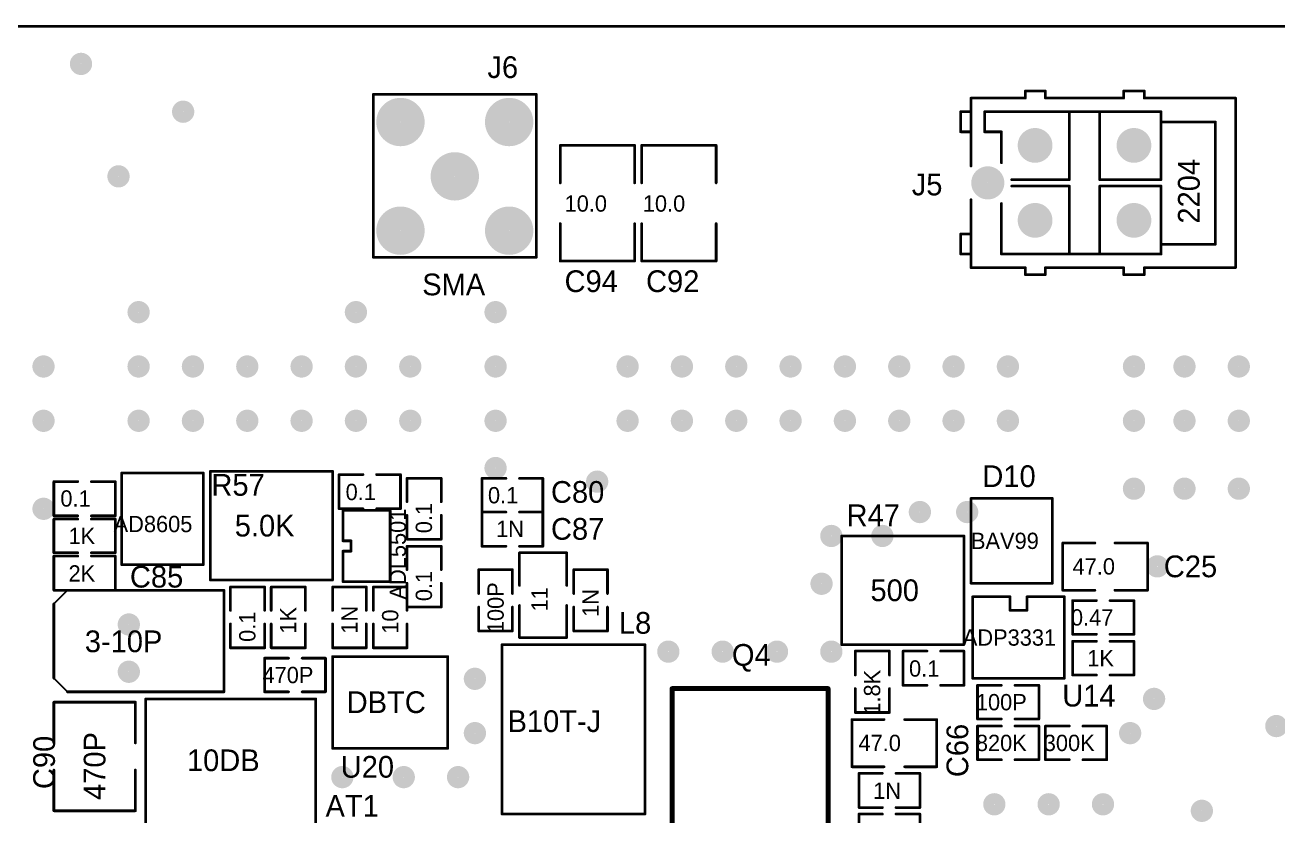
# Model space of a CAD drawing. Extents: x 3.3 to 12.8, y -4.6 to 5.5.
# Drawn here: x 7.403 to 9.709, y -1.164 to 0.292 of the extents above; entities that cross this region are included whole.
import ezdxf

# ---------------------------------------------------------------- set-up
doc = ezdxf.new("R2010")
doc.units = 0
doc.header["$MEASUREMENT"] = 0
for name, color, linetype in [('1', 5, 'CONTINUOUS'), ('2', 1, 'CONTINUOUS'), ('5', 7, 'CONTINUOUS')]:
    doc.layers.add(name, color=color, linetype=linetype)

msp = doc.modelspace()

# ---------------------------------------------------------------- linework, layer by layer
at = {"layer": '1', "const_width": 0.003}
for points in [[(8.344, 0.1633), (8.044, 0.1633, -1), (8.044, 0.1653), (8.344, 0.1653, -1), (8.344, 0.1633)], [(8.043, -0.1357), (8.043, 0.1643, -1), (8.045, 0.1643), (8.045, -0.1357, -1), (8.043, -0.1357)], [(8.343, -0.1357), (8.343, 0.1643, -1), (8.345, 0.1643), (8.345, -0.1357, -1), (8.343, -0.1357)], [(9.244, 0.1713), (9.281, 0.1713, -1), (9.281, 0.1693), (9.244, 0.1693, -1), (9.244, 0.1713)], [(9.243, 0.1573), (9.243, 0.1703, -1), (9.245, 0.1703), (9.245, 0.1573, -1), (9.243, 0.1573)], [(9.28, 0.1573), (9.28, 0.1703, -1), (9.282, 0.1703), (9.282, 0.1573, -1), (9.28, 0.1573)], [(9.424, 0.1573), (9.424, 0.1703, -1), (9.426, 0.1703), (9.426, 0.1573, -1), (9.424, 0.1573)], [(9.463, 0.1693), (9.425, 0.1693, -1), (9.425, 0.1713), (9.463, 0.1713, -1), (9.463, 0.1693)], [(9.462, 0.1573), (9.462, 0.1703, -1), (9.464, 0.1703), (9.464, 0.1573, -1), (9.462, 0.1573)], [(9.145, 0.1573), (9.145, 0.0323, -1), (9.143, 0.0323), (9.143, 0.1573, -1), (9.145, 0.1573)], [(9.244, 0.1563), (9.144, 0.1563, -1), (9.144, 0.1583), (9.244, 0.1583, -1), (9.244, 0.1563)], [(9.281, 0.1583), (9.425, 0.1583, -1), (9.425, 0.1563), (9.281, 0.1563, -1), (9.281, 0.1583)], [(9.463, 0.1583), (9.631, 0.1583, -1), (9.631, 0.1563), (9.463, 0.1563, -1), (9.463, 0.1583)], [(9.63, -0.1547), (9.63, 0.1573, -1), (9.632, 0.1573), (9.632, -0.1547, -1), (9.63, -0.1547)], [(9.124, 0.0953), (9.124, 0.1323, -1), (9.126, 0.1323), (9.126, 0.0953, -1), (9.124, 0.0953)], [(9.144, 0.1313), (9.125, 0.1313, -1), (9.125, 0.1333), (9.144, 0.1333, -1), (9.144, 0.1313)], [(9.169, 0.1333), (9.494, 0.1333, -1), (9.494, 0.1313), (9.169, 0.1313, -1), (9.169, 0.1333)], [(9.17, 0.1323), (9.17, 0.0953, -1), (9.168, 0.0953), (9.168, 0.1323, -1), (9.17, 0.1323)], [(9.324, 0.0073), (9.324, 0.1323, -1), (9.326, 0.1323), (9.326, 0.0073, -1), (9.324, 0.0073)], [(9.38, 0.0073), (9.38, 0.1323, -1), (9.382, 0.1323), (9.382, 0.0073, -1), (9.38, 0.0073)], [(9.495, 0.1323), (9.495, 0.1133, -1), (9.493, 0.1133), (9.493, 0.1323, -1), (9.495, 0.1323)], [(9.495, 0.1323), (9.495, 0.0073, -1), (9.493, 0.0073), (9.493, 0.1323, -1), (9.495, 0.1323)], [(9.594, 0.1123), (9.494, 0.1123, -1), (9.494, 0.1143), (9.594, 0.1143, -1), (9.594, 0.1123)], [(9.595, 0.1133), (9.595, -0.1117, -1), (9.593, -0.1117), (9.593, 0.1133, -1), (9.595, 0.1133)], [(9.125, 0.0963), (9.144, 0.0963, -1), (9.144, 0.0943), (9.125, 0.0943, -1), (9.125, 0.0963)], [(9.169, 0.0963), (9.2, 0.0963, -1), (9.2, 0.0943), (9.169, 0.0943, -1), (9.169, 0.0963)], [(9.201, 0.0953), (9.201, 0.0383, -1), (9.199, 0.0383), (9.199, 0.0953, -1), (9.201, 0.0953)], [(8.387, 0.0013), (8.387, 0.0703, -1), (8.389, 0.0703), (8.389, 0.0013, -1), (8.387, 0.0013)], [(8.525, 0.0693), (8.388, 0.0693, -1), (8.388, 0.0713), (8.525, 0.0713, -1), (8.525, 0.0693)], [(8.524, 0.0013), (8.524, 0.0703, -1), (8.526, 0.0703), (8.526, 0.0013, -1), (8.524, 0.0013)], [(8.537, 0.0013), (8.537, 0.0703, -1), (8.539, 0.0703), (8.539, 0.0013, -1), (8.537, 0.0013)], [(8.675, 0.0693), (8.538, 0.0693, -1), (8.538, 0.0713), (8.675, 0.0713, -1), (8.675, 0.0693)], [(8.674, 0.0013), (8.674, 0.0703, -1), (8.676, 0.0703), (8.676, 0.0013, -1), (8.674, 0.0013)], [(9.325, 0.0063), (9.219, 0.0063, -1), (9.219, 0.0083), (9.325, 0.0083, -1), (9.325, 0.0063)], [(9.494, 0.0063), (9.381, 0.0063, -1), (9.381, 0.0083), (9.494, 0.0083, -1), (9.494, 0.0063)], [(9.325, -0.0057), (9.219, -0.0057, -1), (9.219, -0.0037), (9.325, -0.0037, -1), (9.325, -0.0057)], [(9.326, -0.0047), (9.326, -0.1297, -1), (9.324, -0.1297), (9.324, -0.0047, -1), (9.326, -0.0047)], [(9.382, -0.0047), (9.382, -0.1297, -1), (9.38, -0.1297), (9.38, -0.0047, -1), (9.382, -0.0047)], [(9.494, -0.0057), (9.381, -0.0057, -1), (9.381, -0.0037), (9.494, -0.0037, -1), (9.494, -0.0057)], [(9.495, -0.0047), (9.495, -0.1297, -1), (9.493, -0.1297), (9.493, -0.0047, -1), (9.495, -0.0047)], [(9.143, -0.1547), (9.143, -0.0297, -1), (9.145, -0.0297), (9.145, -0.1547, -1), (9.143, -0.1547)], [(9.201, -0.0367), (9.201, -0.1297, -1), (9.199, -0.1297), (9.199, -0.0367, -1), (9.201, -0.0367)], [(8.389, -0.0737), (8.389, -0.1427, -1), (8.387, -0.1427), (8.387, -0.0737, -1), (8.389, -0.0737)], [(8.526, -0.0737), (8.526, -0.1427, -1), (8.524, -0.1427), (8.524, -0.0737, -1), (8.526, -0.0737)], [(8.539, -0.0737), (8.539, -0.1427, -1), (8.537, -0.1427), (8.537, -0.0737, -1), (8.539, -0.0737)], [(8.676, -0.0737), (8.676, -0.1427, -1), (8.674, -0.1427), (8.674, -0.0737, -1), (8.676, -0.0737)], [(9.125, -0.0917), (9.144, -0.0917, -1), (9.144, -0.0937), (9.125, -0.0937, -1), (9.125, -0.0917)], [(9.124, -0.1297), (9.124, -0.0927, -1), (9.126, -0.0927), (9.126, -0.1297, -1), (9.124, -0.1297)], [(9.493, -0.1297), (9.493, -0.1117, -1), (9.495, -0.1117), (9.495, -0.1297, -1), (9.493, -0.1297)], [(9.594, -0.1127), (9.494, -0.1127, -1), (9.494, -0.1107), (9.594, -0.1107, -1), (9.594, -0.1127)], [(8.344, -0.1367), (8.044, -0.1367, -1), (8.044, -0.1347), (8.344, -0.1347, -1), (8.344, -0.1367)], [(9.125, -0.1287), (9.144, -0.1287, -1), (9.144, -0.1307), (9.125, -0.1307, -1), (9.125, -0.1287)], [(9.494, -0.1307), (9.2, -0.1307, -1), (9.2, -0.1287), (9.494, -0.1287, -1), (9.494, -0.1307)], [(8.525, -0.1437), (8.388, -0.1437, -1), (8.388, -0.1417), (8.525, -0.1417, -1), (8.525, -0.1437)], [(8.675, -0.1437), (8.538, -0.1437, -1), (8.538, -0.1417), (8.675, -0.1417, -1), (8.675, -0.1437)], [(9.244, -0.1557), (9.144, -0.1557, -1), (9.144, -0.1537), (9.244, -0.1537, -1), (9.244, -0.1557)], [(9.243, -0.1677), (9.243, -0.1547, -1), (9.245, -0.1547), (9.245, -0.1677, -1), (9.243, -0.1677)], [(9.28, -0.1677), (9.28, -0.1547, -1), (9.282, -0.1547), (9.282, -0.1677, -1), (9.28, -0.1677)], [(9.425, -0.1557), (9.281, -0.1557, -1), (9.281, -0.1537), (9.425, -0.1537, -1), (9.425, -0.1557)], [(9.424, -0.1677), (9.424, -0.1547, -1), (9.426, -0.1547), (9.426, -0.1677, -1), (9.424, -0.1677)], [(9.463, -0.1537), (9.631, -0.1537, -1), (9.631, -0.1557), (9.463, -0.1557, -1), (9.463, -0.1537)], [(9.464, -0.1547), (9.464, -0.1677, -1), (9.462, -0.1677), (9.462, -0.1547, -1), (9.464, -0.1547)], [(9.281, -0.1687), (9.244, -0.1687, -1), (9.244, -0.1667), (9.281, -0.1667, -1), (9.281, -0.1687)], [(9.463, -0.1687), (9.425, -0.1687, -1), (9.425, -0.1667), (9.463, -0.1667, -1), (9.463, -0.1687)], [(7.58, -0.7017), (7.58, -0.5327, -1), (7.582, -0.5327), (7.582, -0.7017, -1), (7.58, -0.7017)], [(7.731, -0.5337), (7.581, -0.5337, -1), (7.581, -0.5317), (7.731, -0.5317, -1), (7.731, -0.5337)], [(7.73, -0.7017), (7.73, -0.5327, -1), (7.732, -0.5327), (7.732, -0.7017, -1), (7.73, -0.7017)], [(7.745, -0.5297), (7.745, -0.7297, -1), (7.743, -0.7297), (7.743, -0.5297, -1), (7.745, -0.5297)], [(7.744, -0.5287), (7.969, -0.5287, -1), (7.969, -0.5307), (7.744, -0.5307, -1), (7.744, -0.5287)], [(7.97, -0.5297), (7.97, -0.7297, -1), (7.968, -0.7297), (7.968, -0.5297, -1), (7.97, -0.5297)], [(7.455, -0.6117), (7.455, -0.5487, -1), (7.457, -0.5487), (7.457, -0.6117, -1), (7.455, -0.6117)], [(7.456, -0.5477), (7.5, -0.5477, -1), (7.5, -0.5497), (7.456, -0.5497, -1), (7.456, -0.5477)], [(7.525, -0.5477), (7.569, -0.5477, -1), (7.569, -0.5497), (7.525, -0.5497, -1), (7.525, -0.5477)], [(7.57, -0.5487), (7.57, -0.6117, -1), (7.568, -0.6117), (7.568, -0.5487, -1), (7.57, -0.5487)], [(8.025, -0.5367), (7.981, -0.5367, -1), (7.981, -0.5347), (8.025, -0.5347, -1), (8.025, -0.5367)], [(7.98, -0.5987), (7.98, -0.5357, -1), (7.982, -0.5357), (7.982, -0.5987, -1), (7.98, -0.5987)], [(8.094, -0.5367), (8.05, -0.5367, -1), (8.05, -0.5347), (8.094, -0.5347, -1), (8.094, -0.5367)], [(8.095, -0.5357), (8.095, -0.5987, -1), (8.093, -0.5987), (8.093, -0.5357, -1), (8.095, -0.5357)], [(8.106, -0.5417), (8.169, -0.5417, -1), (8.169, -0.5437), (8.106, -0.5437, -1), (8.106, -0.5417)], [(8.107, -0.5427), (8.107, -0.5857, -1), (8.105, -0.5857), (8.105, -0.5427, -1), (8.107, -0.5427)], [(8.17, -0.5427), (8.17, -0.5857, -1), (8.168, -0.5857), (8.168, -0.5427, -1), (8.17, -0.5427)], [(8.243, -0.6047), (8.243, -0.5427, -1), (8.245, -0.5427), (8.245, -0.6047, -1), (8.243, -0.6047)], [(8.244, -0.5417), (8.288, -0.5417, -1), (8.288, -0.5437), (8.244, -0.5437, -1), (8.244, -0.5417)], [(8.313, -0.5417), (8.356, -0.5417, -1), (8.356, -0.5437), (8.313, -0.5437, -1), (8.313, -0.5417)], [(8.357, -0.5427), (8.357, -0.6047, -1), (8.355, -0.6047), (8.355, -0.5427, -1), (8.357, -0.5427)], [(8.025, -0.5997), (7.981, -0.5997, -1), (7.981, -0.5977), (8.025, -0.5977, -1), (8.025, -0.5997)], [(7.989, -0.6017), (7.989, -0.6577, -1), (7.987, -0.6577), (7.987, -0.6017, -1), (7.989, -0.6017)], [(8.075, -0.6027), (7.988, -0.6027, -1), (7.988, -0.6007), (8.075, -0.6007, -1), (8.075, -0.6027)], [(8.094, -0.5997), (8.05, -0.5997, -1), (8.05, -0.5977), (8.094, -0.5977, -1), (8.094, -0.5997)], [(8.076, -0.6017), (8.076, -0.7327, -1), (8.074, -0.7327), (8.074, -0.6017, -1), (8.076, -0.6017)], [(9.294, -0.5807), (9.144, -0.5807, -1), (9.144, -0.5787), (9.294, -0.5787, -1), (9.294, -0.5807)], [(9.143, -0.7357), (9.143, -0.5797, -1), (9.145, -0.5797), (9.145, -0.7357, -1), (9.143, -0.7357)], [(9.293, -0.7357), (9.293, -0.5797, -1), (9.295, -0.5797), (9.295, -0.7357, -1), (9.293, -0.7357)], [(7.456, -0.6107), (7.5, -0.6107, -1), (7.5, -0.6127), (7.456, -0.6127, -1), (7.456, -0.6107)], [(7.5, -0.6187), (7.456, -0.6187, -1), (7.456, -0.6167), (7.5, -0.6167, -1), (7.5, -0.6187)], [(7.455, -0.6797), (7.455, -0.6177, -1), (7.457, -0.6177), (7.457, -0.6797, -1), (7.455, -0.6797)], [(7.525, -0.6107), (7.569, -0.6107, -1), (7.569, -0.6127), (7.525, -0.6127, -1), (7.525, -0.6107)], [(7.569, -0.6187), (7.525, -0.6187, -1), (7.525, -0.6167), (7.569, -0.6167, -1), (7.569, -0.6187)], [(7.57, -0.6177), (7.57, -0.6797, -1), (7.568, -0.6797), (7.568, -0.6177, -1), (7.57, -0.6177)], [(8.107, -0.6107), (8.107, -0.6547, -1), (8.105, -0.6547), (8.105, -0.6107, -1), (8.107, -0.6107)], [(8.17, -0.6107), (8.17, -0.6547, -1), (8.168, -0.6547), (8.168, -0.6107, -1), (8.17, -0.6107)], [(8.243, -0.6677), (8.243, -0.6047, -1), (8.245, -0.6047), (8.245, -0.6677, -1), (8.243, -0.6677)], [(8.244, -0.6037), (8.288, -0.6037, -1), (8.288, -0.6057), (8.244, -0.6057, -1), (8.244, -0.6037)], [(8.244, -0.6037), (8.288, -0.6037, -1), (8.288, -0.6057), (8.244, -0.6057, -1), (8.244, -0.6037)], [(8.313, -0.6037), (8.356, -0.6037, -1), (8.356, -0.6057), (8.313, -0.6057, -1), (8.313, -0.6037)], [(8.313, -0.6037), (8.356, -0.6037, -1), (8.356, -0.6057), (8.313, -0.6057, -1), (8.313, -0.6037)], [(8.357, -0.6047), (8.357, -0.6677, -1), (8.355, -0.6677), (8.355, -0.6047, -1), (8.357, -0.6047)], [(7.988, -0.6567), (8.003, -0.6567, -1), (8.003, -0.6587), (7.988, -0.6587, -1), (7.988, -0.6567)], [(8.002, -0.6767), (8.002, -0.6577, -1), (8.004, -0.6577), (8.004, -0.6767, -1), (8.002, -0.6767)], [(8.169, -0.6557), (8.106, -0.6557, -1), (8.106, -0.6537), (8.169, -0.6537, -1), (8.169, -0.6557)], [(8.106, -0.6667), (8.169, -0.6667, -1), (8.169, -0.6687), (8.106, -0.6687, -1), (8.106, -0.6667)], [(8.107, -0.6677), (8.107, -0.7107, -1), (8.105, -0.7107), (8.105, -0.6677, -1), (8.107, -0.6677)], [(8.17, -0.6677), (8.17, -0.7107, -1), (8.168, -0.7107), (8.168, -0.6677, -1), (8.17, -0.6677)], [(8.244, -0.6667), (8.288, -0.6667, -1), (8.288, -0.6687), (8.244, -0.6687, -1), (8.244, -0.6667)], [(8.313, -0.6667), (8.356, -0.6667, -1), (8.356, -0.6687), (8.313, -0.6687, -1), (8.313, -0.6667)], [(8.907, -0.6487), (8.907, -0.8487, -1), (8.905, -0.8487), (8.905, -0.6487, -1), (8.907, -0.6487)], [(8.906, -0.6477), (9.131, -0.6477, -1), (9.131, -0.6497), (8.906, -0.6497, -1), (8.906, -0.6477)], [(9.132, -0.6487), (9.132, -0.8487, -1), (9.13, -0.8487), (9.13, -0.6487, -1), (9.132, -0.6487)], [(9.372, -0.6627), (9.313, -0.6627, -1), (9.313, -0.6607), (9.372, -0.6607, -1), (9.372, -0.6627)], [(9.314, -0.6617), (9.314, -0.7487, -1), (9.312, -0.7487), (9.312, -0.6617, -1), (9.314, -0.6617)], [(9.409, -0.6607), (9.469, -0.6607, -1), (9.469, -0.6627), (9.409, -0.6627, -1), (9.409, -0.6607)], [(9.468, -0.7487), (9.468, -0.6617, -1), (9.47, -0.6617), (9.47, -0.7487, -1), (9.468, -0.7487)], [(7.5, -0.6807), (7.456, -0.6807, -1), (7.456, -0.6787), (7.5, -0.6787, -1), (7.5, -0.6807)], [(7.5, -0.6867), (7.456, -0.6867, -1), (7.456, -0.6847), (7.5, -0.6847, -1), (7.5, -0.6867)], [(7.455, -0.7487), (7.455, -0.6857, -1), (7.457, -0.6857), (7.457, -0.7487, -1), (7.455, -0.7487)], [(7.569, -0.6807), (7.525, -0.6807, -1), (7.525, -0.6787), (7.569, -0.6787, -1), (7.569, -0.6807)], [(7.569, -0.6867), (7.525, -0.6867, -1), (7.525, -0.6847), (7.569, -0.6847, -1), (7.569, -0.6867)], [(7.57, -0.6857), (7.57, -0.7487, -1), (7.568, -0.7487), (7.568, -0.6857, -1), (7.57, -0.6857)], [(7.988, -0.6757), (8.003, -0.6757, -1), (8.003, -0.6777), (7.988, -0.6777, -1), (7.988, -0.6757)], [(7.987, -0.7327), (7.987, -0.6767, -1), (7.989, -0.6767), (7.989, -0.7327, -1), (7.987, -0.7327)], [(8.312, -0.7397), (8.312, -0.6797, -1), (8.314, -0.6797), (8.314, -0.7397, -1), (8.312, -0.7397)], [(8.4, -0.6807), (8.313, -0.6807, -1), (8.313, -0.6787), (8.4, -0.6787, -1), (8.4, -0.6807)], [(8.399, -0.7397), (8.399, -0.6797, -1), (8.401, -0.6797), (8.401, -0.7397, -1), (8.399, -0.7397)], [(7.731, -0.7027), (7.581, -0.7027, -1), (7.581, -0.7007), (7.731, -0.7007, -1), (7.731, -0.7027)], [(8.238, -0.7097), (8.3, -0.7097, -1), (8.3, -0.7117), (8.238, -0.7117, -1), (8.238, -0.7097)], [(8.239, -0.7107), (8.239, -0.7547, -1), (8.237, -0.7547), (8.237, -0.7107, -1), (8.239, -0.7107)], [(8.301, -0.7107), (8.301, -0.7547, -1), (8.299, -0.7547), (8.299, -0.7107, -1), (8.301, -0.7107)], [(8.413, -0.7097), (8.475, -0.7097, -1), (8.475, -0.7117), (8.413, -0.7117, -1), (8.413, -0.7097)], [(8.414, -0.7107), (8.414, -0.7547, -1), (8.412, -0.7547), (8.412, -0.7107, -1), (8.414, -0.7107)], [(8.476, -0.7107), (8.476, -0.7547, -1), (8.474, -0.7547), (8.474, -0.7107, -1), (8.476, -0.7107)], [(7.744, -0.7287), (7.969, -0.7287, -1), (7.969, -0.7307), (7.744, -0.7307, -1), (7.744, -0.7287)], [(8.075, -0.7337), (7.988, -0.7337, -1), (7.988, -0.7317), (8.075, -0.7317, -1), (8.075, -0.7337)], [(8.107, -0.7357), (8.107, -0.7797, -1), (8.105, -0.7797), (8.105, -0.7357, -1), (8.107, -0.7357)], [(8.17, -0.7357), (8.17, -0.7797, -1), (8.168, -0.7797), (8.168, -0.7357, -1), (8.17, -0.7357)], [(9.294, -0.7367), (9.144, -0.7367, -1), (9.144, -0.7347), (9.294, -0.7347, -1), (9.294, -0.7367)], [(7.5, -0.7497), (7.456, -0.7497, -1), (7.456, -0.7477), (7.5, -0.7477, -1), (7.5, -0.7497)], [(7.481, -0.7487), (7.456, -0.7737, -1), (7.456, -0.7737), (7.481, -0.7487, -1), (7.481, -0.7487)], [(7.769, -0.7497), (7.481, -0.7497, -1), (7.481, -0.7477), (7.769, -0.7477, -1), (7.769, -0.7497)], [(7.569, -0.7497), (7.525, -0.7497, -1), (7.525, -0.7477), (7.569, -0.7477, -1), (7.569, -0.7497)], [(7.77, -0.7487), (7.77, -0.9357, -1), (7.768, -0.9357), (7.768, -0.7487, -1), (7.77, -0.7487)], [(7.781, -0.7417), (7.844, -0.7417, -1), (7.844, -0.7437), (7.781, -0.7437, -1), (7.781, -0.7417)], [(7.782, -0.7427), (7.782, -0.7857, -1), (7.78, -0.7857), (7.78, -0.7427, -1), (7.782, -0.7427)], [(7.845, -0.7427), (7.845, -0.7857, -1), (7.843, -0.7857), (7.843, -0.7427, -1), (7.845, -0.7427)], [(7.856, -0.7417), (7.919, -0.7417, -1), (7.919, -0.7437), (7.856, -0.7437, -1), (7.856, -0.7417)], [(7.855, -0.7857), (7.855, -0.7427, -1), (7.857, -0.7427), (7.857, -0.7857, -1), (7.855, -0.7857)], [(7.918, -0.7857), (7.918, -0.7427, -1), (7.92, -0.7427), (7.92, -0.7857, -1), (7.918, -0.7857)], [(7.969, -0.7417), (8.031, -0.7417, -1), (8.031, -0.7437), (7.969, -0.7437, -1), (7.969, -0.7417)], [(7.97, -0.7427), (7.97, -0.7857, -1), (7.968, -0.7857), (7.968, -0.7427, -1), (7.97, -0.7427)], [(8.032, -0.7427), (8.032, -0.7857, -1), (8.03, -0.7857), (8.03, -0.7427, -1), (8.032, -0.7427)], [(8.044, -0.7417), (8.106, -0.7417, -1), (8.106, -0.7437), (8.044, -0.7437, -1), (8.044, -0.7417)], [(8.045, -0.7427), (8.045, -0.7857, -1), (8.043, -0.7857), (8.043, -0.7427, -1), (8.045, -0.7427)], [(8.107, -0.7427), (8.107, -0.7857, -1), (8.105, -0.7857), (8.105, -0.7427, -1), (8.107, -0.7427)], [(9.147, -0.7597), (9.216, -0.7597, -1), (9.216, -0.7617), (9.147, -0.7617, -1), (9.147, -0.7597)], [(9.146, -0.9107), (9.146, -0.7607, -1), (9.148, -0.7607), (9.148, -0.9107, -1), (9.146, -0.9107)], [(9.217, -0.7607), (9.217, -0.7857, -1), (9.215, -0.7857), (9.215, -0.7607, -1), (9.217, -0.7607)], [(9.248, -0.7607), (9.248, -0.7857, -1), (9.246, -0.7857), (9.246, -0.7607, -1), (9.248, -0.7607)], [(9.316, -0.7617), (9.247, -0.7617, -1), (9.247, -0.7597), (9.316, -0.7597, -1), (9.316, -0.7617)], [(9.372, -0.7497), (9.313, -0.7497, -1), (9.313, -0.7477), (9.372, -0.7477, -1), (9.372, -0.7497)], [(9.315, -0.9107), (9.315, -0.7607, -1), (9.317, -0.7607), (9.317, -0.9107, -1), (9.315, -0.9107)], [(9.409, -0.7477), (9.469, -0.7477, -1), (9.469, -0.7497), (9.409, -0.7497, -1), (9.409, -0.7477)], [(7.457, -0.7737), (7.457, -0.9107, -1), (7.455, -0.9107), (7.455, -0.7737, -1), (7.457, -0.7737)], [(8.169, -0.7807), (8.106, -0.7807, -1), (8.106, -0.7787), (8.169, -0.7787, -1), (8.169, -0.7807)], [(8.239, -0.7797), (8.239, -0.8237, -1), (8.237, -0.8237), (8.237, -0.7797, -1), (8.239, -0.7797)], [(8.301, -0.7797), (8.301, -0.8237, -1), (8.299, -0.8237), (8.299, -0.7797, -1), (8.301, -0.7797)], [(8.314, -0.7767), (8.314, -0.8357, -1), (8.312, -0.8357), (8.312, -0.7767, -1), (8.314, -0.7767)], [(8.401, -0.7767), (8.401, -0.8357, -1), (8.399, -0.8357), (8.399, -0.7767, -1), (8.401, -0.7767)], [(8.414, -0.7797), (8.414, -0.8237, -1), (8.412, -0.8237), (8.412, -0.7797, -1), (8.414, -0.7797)], [(8.476, -0.7797), (8.476, -0.8237, -1), (8.474, -0.8237), (8.474, -0.7797, -1), (8.476, -0.7797)], [(9.247, -0.7867), (9.216, -0.7867, -1), (9.216, -0.7847), (9.247, -0.7847, -1), (9.247, -0.7867)], [(9.375, -0.7687), (9.331, -0.7687, -1), (9.331, -0.7667), (9.375, -0.7667, -1), (9.375, -0.7687)], [(9.33, -0.8297), (9.33, -0.7677, -1), (9.332, -0.7677), (9.332, -0.8297, -1), (9.33, -0.8297)], [(9.444, -0.7687), (9.4, -0.7687, -1), (9.4, -0.7667), (9.444, -0.7667, -1), (9.444, -0.7687)], [(9.445, -0.7677), (9.445, -0.8297, -1), (9.443, -0.8297), (9.443, -0.7677, -1), (9.445, -0.7677)], [(7.782, -0.8107), (7.782, -0.8547, -1), (7.78, -0.8547), (7.78, -0.8107, -1), (7.782, -0.8107)], [(7.845, -0.8107), (7.845, -0.8547, -1), (7.843, -0.8547), (7.843, -0.8107, -1), (7.845, -0.8107)], [(7.855, -0.8547), (7.855, -0.8107, -1), (7.857, -0.8107), (7.857, -0.8547, -1), (7.855, -0.8547)], [(7.918, -0.8547), (7.918, -0.8107, -1), (7.92, -0.8107), (7.92, -0.8547, -1), (7.918, -0.8547)], [(7.97, -0.8107), (7.97, -0.8547, -1), (7.968, -0.8547), (7.968, -0.8107, -1), (7.97, -0.8107)], [(8.032, -0.8107), (8.032, -0.8547, -1), (8.03, -0.8547), (8.03, -0.8107, -1), (8.032, -0.8107)], [(8.045, -0.8107), (8.045, -0.8547, -1), (8.043, -0.8547), (8.043, -0.8107, -1), (8.045, -0.8107)], [(8.107, -0.8107), (8.107, -0.8547, -1), (8.105, -0.8547), (8.105, -0.8107, -1), (8.107, -0.8107)], [(8.3, -0.8247), (8.238, -0.8247, -1), (8.238, -0.8227), (8.3, -0.8227, -1), (8.3, -0.8247)], [(8.475, -0.8247), (8.413, -0.8247, -1), (8.413, -0.8227), (8.475, -0.8227, -1), (8.475, -0.8247)], [(9.375, -0.8307), (9.331, -0.8307, -1), (9.331, -0.8287), (9.375, -0.8287, -1), (9.375, -0.8307)], [(9.444, -0.8307), (9.4, -0.8307, -1), (9.4, -0.8287), (9.444, -0.8287, -1), (9.444, -0.8307)], [(7.844, -0.8557), (7.781, -0.8557, -1), (7.781, -0.8537), (7.844, -0.8537, -1), (7.844, -0.8557)], [(7.919, -0.8557), (7.856, -0.8557, -1), (7.856, -0.8537), (7.919, -0.8537, -1), (7.919, -0.8557)], [(8.031, -0.8557), (7.969, -0.8557, -1), (7.969, -0.8537), (8.031, -0.8537, -1), (8.031, -0.8557)], [(8.106, -0.8557), (8.044, -0.8557, -1), (8.044, -0.8537), (8.106, -0.8537, -1), (8.106, -0.8557)], [(8.282, -0.8487), (8.282, -1.1607, -1), (8.28, -1.1607), (8.28, -0.8487, -1), (8.282, -0.8487)], [(8.281, -0.8477), (8.544, -0.8477, -1), (8.544, -0.8497), (8.281, -0.8497, -1), (8.281, -0.8477)], [(8.313, -0.8347), (8.4, -0.8347, -1), (8.4, -0.8367), (8.313, -0.8367, -1), (8.313, -0.8347)], [(8.545, -0.8487), (8.545, -1.1607, -1), (8.543, -1.1607), (8.543, -0.8487, -1), (8.545, -0.8487)], [(8.906, -0.8477), (9.131, -0.8477, -1), (9.131, -0.8497), (8.906, -0.8497, -1), (8.906, -0.8477)], [(9.375, -0.8437), (9.331, -0.8437, -1), (9.331, -0.8417), (9.375, -0.8417, -1), (9.375, -0.8437)], [(9.33, -0.9047), (9.33, -0.8427, -1), (9.332, -0.8427), (9.332, -0.9047, -1), (9.33, -0.9047)], [(9.444, -0.8437), (9.4, -0.8437, -1), (9.4, -0.8417), (9.444, -0.8417, -1), (9.444, -0.8437)], [(9.445, -0.8427), (9.445, -0.9047, -1), (9.443, -0.9047), (9.443, -0.8427, -1), (9.445, -0.8427)], [(7.888, -0.8747), (7.844, -0.8747, -1), (7.844, -0.8727), (7.888, -0.8727, -1), (7.888, -0.8747)], [(7.843, -0.9357), (7.843, -0.8737, -1), (7.845, -0.8737), (7.845, -0.9357, -1), (7.843, -0.9357)], [(7.956, -0.8747), (7.913, -0.8747, -1), (7.913, -0.8727), (7.956, -0.8727, -1), (7.956, -0.8747)], [(7.957, -0.8737), (7.957, -0.9357, -1), (7.955, -0.9357), (7.955, -0.8737, -1), (7.957, -0.8737)], [(7.968, -1.0397), (7.968, -0.8707, -1), (7.97, -0.8707), (7.97, -1.0397, -1), (7.968, -1.0397)], [(7.969, -0.8697), (8.181, -0.8697, -1), (8.181, -0.8717), (7.969, -0.8717, -1), (7.969, -0.8697)], [(8.18, -1.0397), (8.18, -0.8707, -1), (8.182, -0.8707), (8.182, -1.0397, -1), (8.18, -1.0397)], [(8.931, -0.8597), (8.994, -0.8597, -1), (8.994, -0.8617), (8.931, -0.8617, -1), (8.931, -0.8597)], [(8.93, -0.9047), (8.93, -0.8607, -1), (8.932, -0.8607), (8.932, -0.9047, -1), (8.93, -0.9047)], [(8.993, -0.9047), (8.993, -0.8607, -1), (8.995, -0.8607), (8.995, -0.9047, -1), (8.993, -0.9047)], [(9.018, -0.9237), (9.018, -0.8607, -1), (9.02, -0.8607), (9.02, -0.9237, -1), (9.018, -0.9237)], [(9.019, -0.8597), (9.063, -0.8597, -1), (9.063, -0.8617), (9.019, -0.8617, -1), (9.019, -0.8597)], [(9.088, -0.8597), (9.131, -0.8597, -1), (9.131, -0.8617), (9.088, -0.8617, -1), (9.088, -0.8597)], [(9.132, -0.8607), (9.132, -0.9237, -1), (9.13, -0.9237), (9.13, -0.8607, -1), (9.132, -0.8607)], [(7.481, -0.9357), (7.456, -0.9107, -1), (7.456, -0.9107), (7.481, -0.9357, -1), (7.481, -0.9357)], [(9.019, -0.9227), (9.063, -0.9227, -1), (9.063, -0.9247), (9.019, -0.9247, -1), (9.019, -0.9227)], [(9.088, -0.9227), (9.131, -0.9227, -1), (9.131, -0.9247), (9.088, -0.9247, -1), (9.088, -0.9227)], [(9.147, -0.9097), (9.316, -0.9097, -1), (9.316, -0.9117), (9.147, -0.9117, -1), (9.147, -0.9097)], [(9.155, -0.9857), (9.155, -0.9237, -1), (9.157, -0.9237), (9.157, -0.9857, -1), (9.155, -0.9857)], [(9.156, -0.9227), (9.2, -0.9227, -1), (9.2, -0.9247), (9.156, -0.9247, -1), (9.156, -0.9227)], [(9.225, -0.9227), (9.269, -0.9227, -1), (9.269, -0.9247), (9.225, -0.9247, -1), (9.225, -0.9227)], [(9.27, -0.9237), (9.27, -0.9857, -1), (9.268, -0.9857), (9.268, -0.9237, -1), (9.27, -0.9237)], [(9.375, -0.9057), (9.331, -0.9057, -1), (9.331, -0.9037), (9.375, -0.9037, -1), (9.375, -0.9057)], [(9.444, -0.9057), (9.4, -0.9057, -1), (9.4, -0.9037), (9.444, -0.9037, -1), (9.444, -0.9057)], [(7.769, -0.9367), (7.481, -0.9367, -1), (7.481, -0.9347), (7.769, -0.9347, -1), (7.769, -0.9367)], [(7.888, -0.9367), (7.844, -0.9367, -1), (7.844, -0.9347), (7.888, -0.9347, -1), (7.888, -0.9367)], [(7.956, -0.9367), (7.913, -0.9367, -1), (7.913, -0.9347), (7.956, -0.9347, -1), (7.956, -0.9367)], [(8.93, -0.9737), (8.93, -0.9297, -1), (8.932, -0.9297), (8.932, -0.9737, -1), (8.93, -0.9737)], [(8.993, -0.9737), (8.993, -0.9297, -1), (8.995, -0.9297), (8.995, -0.9737, -1), (8.993, -0.9737)], [(7.455, -1.0297), (7.455, -0.9547, -1), (7.457, -0.9547), (7.457, -1.0297, -1), (7.455, -1.0297)], [(7.456, -0.9537), (7.606, -0.9537, -1), (7.606, -0.9557), (7.456, -0.9557, -1), (7.456, -0.9537)], [(7.605, -1.0297), (7.605, -0.9547, -1), (7.607, -0.9547), (7.607, -1.0297, -1), (7.605, -1.0297)], [(7.625, -0.9477), (7.938, -0.9477, -1), (7.938, -0.9497), (7.625, -0.9497, -1), (7.625, -0.9477)], [(7.626, -0.9487), (7.626, -1.2487, -1), (7.624, -1.2487), (7.624, -0.9487, -1), (7.626, -0.9487)], [(7.939, -0.9487), (7.939, -1.2487, -1), (7.937, -1.2487), (7.937, -0.9487, -1), (7.939, -0.9487)], [(8.984, -0.9877), (8.925, -0.9877, -1), (8.925, -0.9857), (8.984, -0.9857, -1), (8.984, -0.9877)], [(8.926, -0.9867), (8.926, -1.0737, -1), (8.924, -1.0737), (8.924, -0.9867, -1), (8.926, -0.9867)], [(8.994, -0.9747), (8.931, -0.9747, -1), (8.931, -0.9727), (8.994, -0.9727, -1), (8.994, -0.9747)], [(9.022, -0.9857), (9.081, -0.9857, -1), (9.081, -0.9877), (9.022, -0.9877, -1), (9.022, -0.9857)], [(9.08, -1.0737), (9.08, -0.9867, -1), (9.082, -0.9867), (9.082, -1.0737, -1), (9.08, -1.0737)], [(9.156, -0.9847), (9.2, -0.9847, -1), (9.2, -0.9867), (9.156, -0.9867, -1), (9.156, -0.9847)], [(9.225, -0.9847), (9.269, -0.9847, -1), (9.269, -0.9867), (9.225, -0.9867, -1), (9.225, -0.9847)], [(9.155, -1.0607), (9.155, -0.9987, -1), (9.157, -0.9987), (9.157, -1.0607, -1), (9.155, -1.0607)], [(9.156, -0.9977), (9.2, -0.9977, -1), (9.2, -0.9997), (9.156, -0.9997, -1), (9.156, -0.9977)], [(9.225, -0.9977), (9.269, -0.9977, -1), (9.269, -0.9997), (9.225, -0.9997, -1), (9.225, -0.9977)], [(9.27, -0.9987), (9.27, -1.0607, -1), (9.268, -1.0607), (9.268, -0.9987, -1), (9.27, -0.9987)], [(9.28, -1.0607), (9.28, -0.9987, -1), (9.282, -0.9987), (9.282, -1.0607, -1), (9.28, -1.0607)], [(9.281, -0.9977), (9.325, -0.9977, -1), (9.325, -0.9997), (9.281, -0.9997, -1), (9.281, -0.9977)], [(9.35, -0.9977), (9.394, -0.9977, -1), (9.394, -0.9997), (9.35, -0.9997, -1), (9.35, -0.9977)], [(9.395, -0.9987), (9.395, -1.0607, -1), (9.393, -1.0607), (9.393, -0.9987, -1), (9.395, -0.9987)], [(7.969, -1.0387), (8.181, -1.0387, -1), (8.181, -1.0407), (7.969, -1.0407, -1), (7.969, -1.0387)], [(9.156, -1.0597), (9.2, -1.0597, -1), (9.2, -1.0617), (9.156, -1.0617, -1), (9.156, -1.0597)], [(9.225, -1.0597), (9.269, -1.0597, -1), (9.269, -1.0617), (9.225, -1.0617, -1), (9.225, -1.0597)], [(9.281, -1.0597), (9.325, -1.0597, -1), (9.325, -1.0617), (9.281, -1.0617, -1), (9.281, -1.0597)], [(9.35, -1.0597), (9.394, -1.0597, -1), (9.394, -1.0617), (9.35, -1.0617, -1), (9.35, -1.0597)], [(7.457, -1.0797), (7.457, -1.1547, -1), (7.455, -1.1547), (7.455, -1.0797, -1), (7.457, -1.0797)], [(7.607, -1.0797), (7.607, -1.1547, -1), (7.605, -1.1547), (7.605, -1.0797, -1), (7.607, -1.0797)], [(8.984, -1.0747), (8.925, -1.0747, -1), (8.925, -1.0727), (8.984, -1.0727, -1), (8.984, -1.0747)], [(8.981, -1.0867), (8.938, -1.0867, -1), (8.938, -1.0847), (8.981, -1.0847, -1), (8.981, -1.0867)], [(8.937, -1.1487), (8.937, -1.0857, -1), (8.939, -1.0857), (8.939, -1.1487, -1), (8.937, -1.1487)], [(9.05, -1.0867), (9.006, -1.0867, -1), (9.006, -1.0847), (9.05, -1.0847, -1), (9.05, -1.0867)], [(9.022, -1.0727), (9.081, -1.0727, -1), (9.081, -1.0747), (9.022, -1.0747, -1), (9.022, -1.0727)], [(9.051, -1.0857), (9.051, -1.1487, -1), (9.049, -1.1487), (9.049, -1.0857, -1), (9.051, -1.0857)], [(7.456, -1.1537), (7.606, -1.1537, -1), (7.606, -1.1557), (7.456, -1.1557, -1), (7.456, -1.1537)], [(8.981, -1.1497), (8.938, -1.1497, -1), (8.938, -1.1477), (8.981, -1.1477, -1), (8.981, -1.1497)], [(9.05, -1.1497), (9.006, -1.1497, -1), (9.006, -1.1477), (9.05, -1.1477, -1), (9.05, -1.1497)], [(8.281, -1.1597), (8.544, -1.1597, -1), (8.544, -1.1617), (8.281, -1.1617, -1), (8.281, -1.1597)], [(8.981, -1.1617), (8.938, -1.1617, -1), (8.938, -1.1597), (8.981, -1.1597, -1), (8.981, -1.1617)], [(8.937, -1.2237), (8.937, -1.1607, -1), (8.939, -1.1607), (8.939, -1.2237, -1), (8.937, -1.2237)], [(9.05, -1.1617), (9.006, -1.1617, -1), (9.006, -1.1597), (9.05, -1.1597, -1), (9.05, -1.1617)], [(9.051, -1.1607), (9.051, -1.2237, -1), (9.049, -1.2237), (9.049, -1.1607, -1), (9.051, -1.1607)]]:
    msp.add_lwpolyline(points, format="xyb", dxfattribs=at)
at = {"layer": '5'}
for points, const_width in [([(12.763, 0.2883), (3.325, 0.2883, -1), (3.325, 0.2903), (12.763, 0.2903, -1), (12.763, 0.2883)], 0.003), ([(7.506, 0.2303), (7.506, 0.2303, -1), (7.506, 0.2103), (7.506, 0.2103, -1), (7.506, 0.2303)], 0.021), ([(7.694, 0.1423), (7.694, 0.1423, -1), (7.694, 0.1223), (7.694, 0.1223, -1), (7.694, 0.1423)], 0.021), ([(8.094, 0.1353), (8.094, 0.1353, -1), (8.094, 0.0913), (8.094, 0.0913, -1), (8.094, 0.1353)], 0.045), ([(8.294, 0.1353), (8.294, 0.1353, -1), (8.294, 0.0913), (8.294, 0.0913, -1), (8.294, 0.1353)], 0.045), ([(9.262, 0.0863), (9.262, 0.0863, -1), (9.262, 0.0543), (9.262, 0.0543, -1), (9.262, 0.0863)], 0.032), ([(9.444, 0.0863), (9.444, 0.0863, -1), (9.444, 0.0543), (9.444, 0.0543, -1), (9.444, 0.0863)], 0.032), ([(8.194, 0.0353), (8.194, 0.0353, -1), (8.194, -0.0087), (8.194, -0.0087, -1), (8.194, 0.0353)], 0.045), ([(7.575, 0.0233), (7.575, 0.0233, -1), (7.575, 0.0033), (7.575, 0.0033, -1), (7.575, 0.0233)], 0.021), ([(9.175, 0.0163), (9.175, 0.0163, -1), (9.175, -0.0137), (9.175, -0.0137, -1), (9.175, 0.0163)], 0.031), ([(8.094, -0.0647), (8.094, -0.0647, -1), (8.094, -0.1087), (8.094, -0.1087, -1), (8.094, -0.0647)], 0.045), ([(8.294, -0.0647), (8.294, -0.0647, -1), (8.294, -0.1087), (8.294, -0.1087, -1), (8.294, -0.0647)], 0.045), ([(9.262, -0.0517), (9.262, -0.0517, -1), (9.262, -0.0837), (9.262, -0.0837, -1), (9.262, -0.0517)], 0.032), ([(9.444, -0.0517), (9.444, -0.0517, -1), (9.444, -0.0837), (9.444, -0.0837, -1), (9.444, -0.0517)], 0.032), ([(7.612, -0.2267), (7.612, -0.2267, -1), (7.612, -0.2467), (7.612, -0.2467, -1), (7.612, -0.2267)], 0.021), ([(8.012, -0.2267), (8.012, -0.2267, -1), (8.012, -0.2467), (8.012, -0.2467, -1), (8.012, -0.2267)], 0.021), ([(8.269, -0.2267), (8.269, -0.2267, -1), (8.269, -0.2467), (8.269, -0.2467, -1), (8.269, -0.2267)], 0.021), ([(7.437, -0.3267), (7.437, -0.3267, -1), (7.437, -0.3467), (7.437, -0.3467, -1), (7.437, -0.3267)], 0.021), ([(7.612, -0.3267), (7.612, -0.3267, -1), (7.612, -0.3467), (7.612, -0.3467, -1), (7.612, -0.3267)], 0.021), ([(7.712, -0.3267), (7.712, -0.3267, -1), (7.712, -0.3467), (7.712, -0.3467, -1), (7.712, -0.3267)], 0.021), ([(7.812, -0.3267), (7.812, -0.3267, -1), (7.812, -0.3467), (7.812, -0.3467, -1), (7.812, -0.3267)], 0.021), ([(7.912, -0.3267), (7.912, -0.3267, -1), (7.912, -0.3467), (7.912, -0.3467, -1), (7.912, -0.3267)], 0.021), ([(8.012, -0.3267), (8.012, -0.3267, -1), (8.012, -0.3467), (8.012, -0.3467, -1), (8.012, -0.3267)], 0.021), ([(8.112, -0.3267), (8.112, -0.3267, -1), (8.112, -0.3467), (8.112, -0.3467, -1), (8.112, -0.3267)], 0.021), ([(8.269, -0.3267), (8.269, -0.3267, -1), (8.269, -0.3467), (8.269, -0.3467, -1), (8.269, -0.3267)], 0.021), ([(8.512, -0.3267), (8.512, -0.3267, -1), (8.512, -0.3467), (8.512, -0.3467, -1), (8.512, -0.3267)], 0.021), ([(8.612, -0.3267), (8.612, -0.3267, -1), (8.612, -0.3467), (8.612, -0.3467, -1), (8.612, -0.3267)], 0.021), ([(8.712, -0.3267), (8.712, -0.3267, -1), (8.712, -0.3467), (8.712, -0.3467, -1), (8.712, -0.3267)], 0.021), ([(8.812, -0.3267), (8.812, -0.3267, -1), (8.812, -0.3467), (8.812, -0.3467, -1), (8.812, -0.3267)], 0.021), ([(8.912, -0.3267), (8.912, -0.3267, -1), (8.912, -0.3467), (8.912, -0.3467, -1), (8.912, -0.3267)], 0.021), ([(9.012, -0.3267), (9.012, -0.3267, -1), (9.012, -0.3467), (9.012, -0.3467, -1), (9.012, -0.3267)], 0.021), ([(9.112, -0.3267), (9.112, -0.3267, -1), (9.112, -0.3467), (9.112, -0.3467, -1), (9.112, -0.3267)], 0.021), ([(9.212, -0.3267), (9.212, -0.3267, -1), (9.212, -0.3467), (9.212, -0.3467, -1), (9.212, -0.3267)], 0.021), ([(9.444, -0.3267), (9.444, -0.3267, -1), (9.444, -0.3467), (9.444, -0.3467, -1), (9.444, -0.3267)], 0.021), ([(9.537, -0.3267), (9.537, -0.3267, -1), (9.537, -0.3467), (9.537, -0.3467, -1), (9.537, -0.3267)], 0.021), ([(9.637, -0.3267), (9.637, -0.3267, -1), (9.637, -0.3467), (9.637, -0.3467, -1), (9.637, -0.3267)], 0.021), ([(7.437, -0.4267), (7.437, -0.4267, -1), (7.437, -0.4467), (7.437, -0.4467, -1), (7.437, -0.4267)], 0.021), ([(7.612, -0.4267), (7.612, -0.4267, -1), (7.612, -0.4467), (7.612, -0.4467, -1), (7.612, -0.4267)], 0.021), ([(7.712, -0.4267), (7.712, -0.4267, -1), (7.712, -0.4467), (7.712, -0.4467, -1), (7.712, -0.4267)], 0.021), ([(7.812, -0.4267), (7.812, -0.4267, -1), (7.812, -0.4467), (7.812, -0.4467, -1), (7.812, -0.4267)], 0.021), ([(7.912, -0.4267), (7.912, -0.4267, -1), (7.912, -0.4467), (7.912, -0.4467, -1), (7.912, -0.4267)], 0.021), ([(8.012, -0.4267), (8.012, -0.4267, -1), (8.012, -0.4467), (8.012, -0.4467, -1), (8.012, -0.4267)], 0.021), ([(8.112, -0.4267), (8.112, -0.4267, -1), (8.112, -0.4467), (8.112, -0.4467, -1), (8.112, -0.4267)], 0.021), ([(8.269, -0.4267), (8.269, -0.4267, -1), (8.269, -0.4467), (8.269, -0.4467, -1), (8.269, -0.4267)], 0.021), ([(8.512, -0.4267), (8.512, -0.4267, -1), (8.512, -0.4467), (8.512, -0.4467, -1), (8.512, -0.4267)], 0.021), ([(8.612, -0.4267), (8.612, -0.4267, -1), (8.612, -0.4467), (8.612, -0.4467, -1), (8.612, -0.4267)], 0.021), ([(8.712, -0.4267), (8.712, -0.4267, -1), (8.712, -0.4467), (8.712, -0.4467, -1), (8.712, -0.4267)], 0.021), ([(8.812, -0.4267), (8.812, -0.4267, -1), (8.812, -0.4467), (8.812, -0.4467, -1), (8.812, -0.4267)], 0.021), ([(8.912, -0.4267), (8.912, -0.4267, -1), (8.912, -0.4467), (8.912, -0.4467, -1), (8.912, -0.4267)], 0.021), ([(9.012, -0.4267), (9.012, -0.4267, -1), (9.012, -0.4467), (9.012, -0.4467, -1), (9.012, -0.4267)], 0.021), ([(9.112, -0.4267), (9.112, -0.4267, -1), (9.112, -0.4467), (9.112, -0.4467, -1), (9.112, -0.4267)], 0.021), ([(9.212, -0.4267), (9.212, -0.4267, -1), (9.212, -0.4467), (9.212, -0.4467, -1), (9.212, -0.4267)], 0.021), ([(9.444, -0.4267), (9.444, -0.4267, -1), (9.444, -0.4467), (9.444, -0.4467, -1), (9.444, -0.4267)], 0.021), ([(9.537, -0.4267), (9.537, -0.4267, -1), (9.537, -0.4467), (9.537, -0.4467, -1), (9.537, -0.4267)], 0.021), ([(9.637, -0.4267), (9.637, -0.4267, -1), (9.637, -0.4467), (9.637, -0.4467, -1), (9.637, -0.4267)], 0.021), ([(8.269, -0.5137), (8.269, -0.5137, -1), (8.269, -0.5337), (8.269, -0.5337, -1), (8.269, -0.5137)], 0.021), ([(8.456, -0.5387), (8.456, -0.5387, -1), (8.456, -0.5587), (8.456, -0.5587, -1), (8.456, -0.5387)], 0.021), ([(9.444, -0.5517), (9.444, -0.5517, -1), (9.444, -0.5717), (9.444, -0.5717, -1), (9.444, -0.5517)], 0.021), ([(9.537, -0.5517), (9.537, -0.5517, -1), (9.537, -0.5717), (9.537, -0.5717, -1), (9.537, -0.5517)], 0.021), ([(9.637, -0.5517), (9.637, -0.5517, -1), (9.637, -0.5717), (9.637, -0.5717, -1), (9.637, -0.5517)], 0.021), ([(7.437, -0.5887), (7.437, -0.5887, -1), (7.437, -0.6087), (7.437, -0.6087, -1), (7.437, -0.5887)], 0.021), ([(9.05, -0.5947), (9.05, -0.5947, -1), (9.05, -0.6147), (9.05, -0.6147, -1), (9.05, -0.5947)], 0.021), ([(9.137, -0.5947), (9.137, -0.5947, -1), (9.137, -0.6147), (9.137, -0.6147, -1), (9.137, -0.5947)], 0.021), ([(8.887, -0.6387), (8.887, -0.6387, -1), (8.887, -0.6587), (8.887, -0.6587, -1), (8.887, -0.6387)], 0.021), ([(8.981, -0.6387), (8.981, -0.6387, -1), (8.981, -0.6587), (8.981, -0.6587, -1), (8.981, -0.6387)], 0.021), ([(9.487, -0.6947), (9.487, -0.6947, -1), (9.487, -0.7147), (9.487, -0.7147, -1), (9.487, -0.6947)], 0.021), ([(8.869, -0.7267), (8.869, -0.7267, -1), (8.869, -0.7467), (8.869, -0.7467, -1), (8.869, -0.7267)], 0.021), ([(7.594, -0.8017), (7.594, -0.8017, -1), (7.594, -0.8217), (7.594, -0.8217, -1), (7.594, -0.8017)], 0.021), ([(8.587, -0.8517), (8.587, -0.8517, -1), (8.587, -0.8717), (8.587, -0.8717, -1), (8.587, -0.8517)], 0.021), ([(8.687, -0.8517), (8.687, -0.8517, -1), (8.687, -0.8717), (8.687, -0.8717, -1), (8.687, -0.8517)], 0.021), ([(8.787, -0.8517), (8.787, -0.8517, -1), (8.787, -0.8717), (8.787, -0.8717, -1), (8.787, -0.8517)], 0.021), ([(8.887, -0.8517), (8.887, -0.8517, -1), (8.887, -0.8717), (8.887, -0.8717, -1), (8.887, -0.8517)], 0.021), ([(7.594, -0.8887), (7.594, -0.8887, -1), (7.594, -0.9087), (7.594, -0.9087, -1), (7.594, -0.8887)], 0.021), ([(8.231, -0.9017), (8.231, -0.9017, -1), (8.231, -0.9217), (8.231, -0.9217, -1), (8.231, -0.9017)], 0.021), ([(8.596, -0.9297), (8.596, -1.9797, -1), (8.592, -1.9797), (8.592, -0.9297, -1), (8.596, -0.9297)], 0.005), ([(8.594, -0.9277), (8.881, -0.9277, -1), (8.881, -0.9317), (8.594, -0.9317, -1), (8.594, -0.9277)], 0.005), ([(8.883, -0.9297), (8.883, -1.9797, -1), (8.879, -1.9797), (8.879, -0.9297, -1), (8.883, -0.9297)], 0.005), ([(9.481, -0.9387), (9.481, -0.9387, -1), (9.481, -0.9587), (9.481, -0.9587, -1), (9.481, -0.9387)], 0.021), ([(8.231, -1.0017), (8.231, -1.0017, -1), (8.231, -1.0217), (8.231, -1.0217, -1), (8.231, -1.0017)], 0.021), ([(9.437, -1.0017), (9.437, -1.0017, -1), (9.437, -1.0217), (9.437, -1.0217, -1), (9.437, -1.0017)], 0.021), ([(9.706, -0.9887), (9.706, -0.9887, -1), (9.706, -1.0087), (9.706, -1.0087, -1), (9.706, -0.9887)], 0.021), ([(7.987, -1.0827), (7.987, -1.0827, -1), (7.987, -1.1027), (7.987, -1.1027, -1), (7.987, -1.0827)], 0.021), ([(8.1, -1.0827), (8.1, -1.0827, -1), (8.1, -1.1027), (8.1, -1.1027, -1), (8.1, -1.0827)], 0.021), ([(8.2, -1.0827), (8.2, -1.0827, -1), (8.2, -1.1027), (8.2, -1.1027, -1), (8.2, -1.0827)], 0.021), ([(9.187, -1.1327), (9.187, -1.1327, -1), (9.187, -1.1527), (9.187, -1.1527, -1), (9.187, -1.1327)], 0.021), ([(9.287, -1.1327), (9.287, -1.1327, -1), (9.287, -1.1527), (9.287, -1.1527, -1), (9.287, -1.1327)], 0.021), ([(9.387, -1.1327), (9.387, -1.1327, -1), (9.387, -1.1527), (9.387, -1.1527, -1), (9.387, -1.1327)], 0.021), ([(9.569, -1.1447), (9.569, -1.1447, -1), (9.569, -1.1647), (9.569, -1.1647, -1), (9.569, -1.1447)], 0.021)]:
    msp.add_lwpolyline(points, format="xyb", dxfattribs=dict(at, const_width=const_width))

# ---------------------------------------------------------------- texts
at = {"layer": '1'}
for s, p in [('J6', (8.254, 0.1943)), ('J5', (9.035, -0.0217)), ('C94', (8.396, -0.1997)), ('C92', (8.546, -0.1997)), ('D10', (9.165, -0.5587)), ('R57', (7.746, -0.5747)), ('C80', (8.371, -0.5877)), ('R47', (8.915, -0.6307)), ('C87', (8.371, -0.6557)), ('C25', (9.499, -0.7247)), ('C85', (7.596, -0.7437)), ('L8', (8.496, -0.8287)), ('Q4', (8.704, -0.8877)), ('U14', (9.312, -0.9627)), ('U20', (7.984, -1.0937)), ('AT1', (7.956, -1.1657))]:
    msp.add_text(s, height=0.04, dxfattribs=at).set_placement(p)
for s, p in [('C66', (9.139, -1.0927)), ('C90', (7.458, -1.1147))]:
    msp.add_text(s, height=0.04, rotation=90, dxfattribs=at).set_placement(p)
at = {"layer": '2'}
for s, height, p in [('2204', 0.04, (9.565, -0.0737)), ('0.1', 0.03, (8.152, -0.6437)), ('ADL5501', 0.03, (8.104, -0.7657)), ('0.1', 0.03, (8.152, -0.7687)), ('100P', 0.03, (8.284, -0.8277)), ('11', 0.03, (8.365, -0.7877)), ('1N', 0.03, (8.459, -0.7977)), ('1K', 0.03, (7.902, -0.8287)), ('1N', 0.03, (8.015, -0.8287)), ('0.1', 0.03, (7.827, -0.8437)), ('10', 0.03, (8.09, -0.8287)), ('1.8K', 0.03, (8.977, -0.9777)), ('470P', 0.04, (7.551, -1.1347))]:
    msp.add_text(s, height=height, rotation=90, dxfattribs=at).set_placement(p)
for s, height, p in [('10.0', 0.03, (8.396, -0.0517)), ('10.0', 0.03, (8.54, -0.0517)), ('SMA', 0.04, (8.134, -0.2057)), ('0.1', 0.03, (7.993, -0.5827)), ('0.1', 0.03, (7.468, -0.5947)), ('0.1', 0.03, (8.255, -0.5887)), ('AD8605', 0.03, (7.566, -0.6417)), ('5.0K', 0.04, (7.789, -0.6497)), ('1N', 0.03, (8.27, -0.6507)), ('1K', 0.03, (7.483, -0.6637)), ('BAV99', 0.03, (9.144, -0.6727)), ('47.0', 0.03, (9.331, -0.7197)), ('2K', 0.03, (7.483, -0.7327)), ('500', 0.04, (8.959, -0.7687)), ('0.47', 0.03, (9.328, -0.8137)), ('3-10P', 0.04, (7.513, -0.8627)), ('ADP3331', 0.03, (9.129, -0.8507)), ('1K', 0.03, (9.358, -0.8887)), ('470P', 0.03, (7.84, -0.9197)), ('0.1', 0.03, (9.03, -0.9077)), ('DBTC', 0.04, (7.995, -0.9747)), ('100P', 0.03, (9.153, -0.9697)), ('B10T-J', 0.04, (8.291, -1.0097)), ('47.0', 0.03, (8.937, -1.0447)), ('820K', 0.03, (9.153, -1.0447)), ('300K', 0.03, (9.278, -1.0447)), ('10DB', 0.04, (7.701, -1.0817)), ('1N', 0.03, (8.964, -1.1327))]:
    msp.add_text(s, height=height, dxfattribs=at).set_placement(p)

doc.saveas('drawing.dxf')
